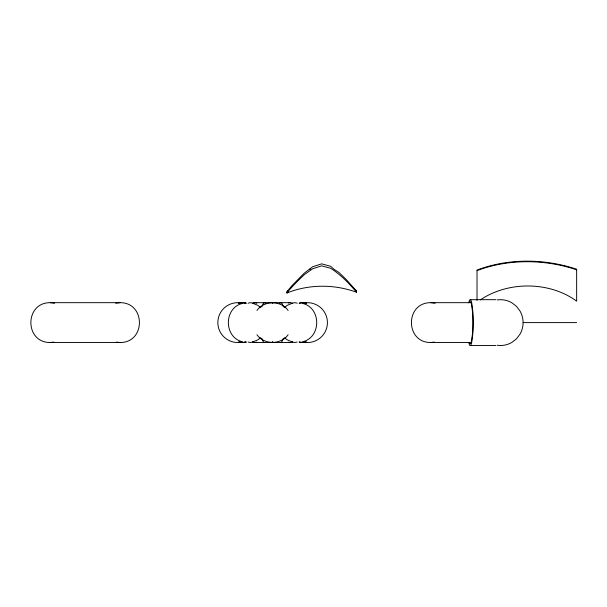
<?xml version="1.0" encoding="UTF-8"?>
<svg xmlns="http://www.w3.org/2000/svg" width="607" height="607" viewBox="0 0 607 607"><rect width="100%" height="100%" fill="white"/><g stroke="black" fill="none" stroke-linecap="round" stroke-linejoin="round"><path stroke-width="0.91" d="M261.754 306.93L263.347 303.356L264.546 302.673L265.745 303.356M283.416 338.274L281.823 341.847L280.73 342.523M288.006 290.753L286.815 291.975L291.891 285.745L304.251 273.15L312.666 266.754L321.687 263.855L330.709 266.314L333.729 269.083L339.123 272.611L346.347 279.622L356.559 291.178L351.885 286.307M287.862 292.149L286.815 293.006L291.891 286.914L300.882 277.877L304.251 274.705L312.666 268.749L321.687 265.851L330.709 268.309C340.61 274.683 349.048 283.257 356.559 292.217M290.738 288.029L291.489 286.891M256.966 310.435C264.06 300.283 281.011 300.283 288.105 310.435M288.105 334.76C281.011 344.913 264.06 344.913 256.966 334.76M480.349 299.896C508.097 281.064 549.472 281.223 576.65 301.163L576.65 269.25C544.98 258.544 508.393 258.134 477.026 270.069L477.026 300.457M284.478 307.453L287.232 305.344L292.035 303.356M260.593 337.742L257.846 339.852L253.036 341.847M279.531 303.356L280.73 302.673L281.921 303.356L283.515 306.93M477.026 270.616C508.393 258.681 544.98 259.09 576.65 269.796M242.724 303.356C223.581 307.574 223.581 337.629 242.724 341.847M302.347 341.847C321.49 337.629 321.49 307.574 302.347 303.356M286.921 293.014C308.842 284.129 334.298 284.091 356.461 292.225M291.337 287.635L291.891 286.914M248.081 303.181L250.532 302.673L252.982 303.181M292.286 303.181L294.744 302.673L297.195 303.181M252.982 342.014L250.532 342.523L248.081 342.014M297.195 342.014L294.744 342.523L292.286 342.014M238.87 303.219L242.436 302.673L246.01 303.219M299.259 303.219L302.832 302.673L306.406 303.219M246.01 341.984L242.436 342.523L238.87 341.984M306.406 341.984L302.832 342.523L299.259 341.984M50.275 302.673C24.409 302.407 24.409 342.788 50.275 342.523L120.011 342.523C145.877 342.788 145.877 302.407 120.011 302.673L50.275 302.673L54.569 303.242M115.717 303.242L120.011 302.673M50.275 342.523L53.712 342.067M471.123 302.673L430.841 302.673C404.968 302.407 404.968 342.788 430.841 342.523L471.123 342.523M430.841 342.523L434.278 342.067M309.866 269.151L310.572 269.083L310.572 268.446M470.22 299.683L495.904 299.683M255.198 302.673L290.07 302.673M523.082 322.598L576.65 322.598M255.198 342.523L290.07 342.523M470.22 345.512L495.904 345.512M430.841 302.673L435.136 303.242M116.574 342.067L120.011 342.523M253.036 303.356L257.846 305.344L260.593 307.453M292.035 341.847L287.232 339.852L284.478 337.742M264.546 342.523L263.347 341.847L261.754 338.274M272.535 341.847L272.634 342.523L272.634 341.847M272.634 302.673L272.634 303.356M497.216 299.941A22.558 22.36 -90 0 1 511.838 302.756L516.504 306.398L520.078 311.141A23.081 22.884 -90 0 1 520.078 334.055L516.504 338.805L511.838 342.439A22.558 22.36 -90 0 1 497.216 345.254M468.741 302.756A22.558 2.944 -90 0 1 471.7 302.756L472.785 311.141A23.081 3.012 -90 0 1 472.785 334.055L471.7 342.439A22.558 2.944 -90 0 1 468.741 342.447M469.522 302.392A20.592 2.686 -90 0 1 471.571 304.479L472.565 312.135A21.07 2.747 -90 0 1 472.565 333.061L471.571 340.717A20.592 2.686 -90 0 1 469.522 342.811M303.189 303.151A19.925 19.925 0 0 1 327.423 322.165A19.925 19.925 0 0 1 304.039 342.219M306.429 342.09A19.925 17.254 -90 0 1 299.243 342.09M299.243 303.113A19.925 17.254 -90 0 1 306.429 303.113M292.65 341.847A19.925 9.962 -90 0 1 288.34 342.219M288.34 302.976A19.925 9.962 -90 0 1 292.65 303.356M253.468 342.219A19.925 9.962 90 0 0 256.936 342.219A19.925 9.962 -90 0 1 252.626 341.847M253.468 302.976A19.925 9.962 90 0 1 256.936 302.976A19.925 9.962 -90 0 0 252.626 303.356M241.229 342.219A19.925 19.925 0 0 1 217.845 322.165A19.925 19.925 0 0 1 242.087 303.151M238.847 342.09A19.925 17.254 90 0 0 246.032 342.09A19.925 17.254 -90 0 1 238.847 342.09M246.032 303.113A19.925 17.254 90 0 0 238.847 303.113A19.925 17.254 -90 0 1 246.032 303.113"/></g></svg>
